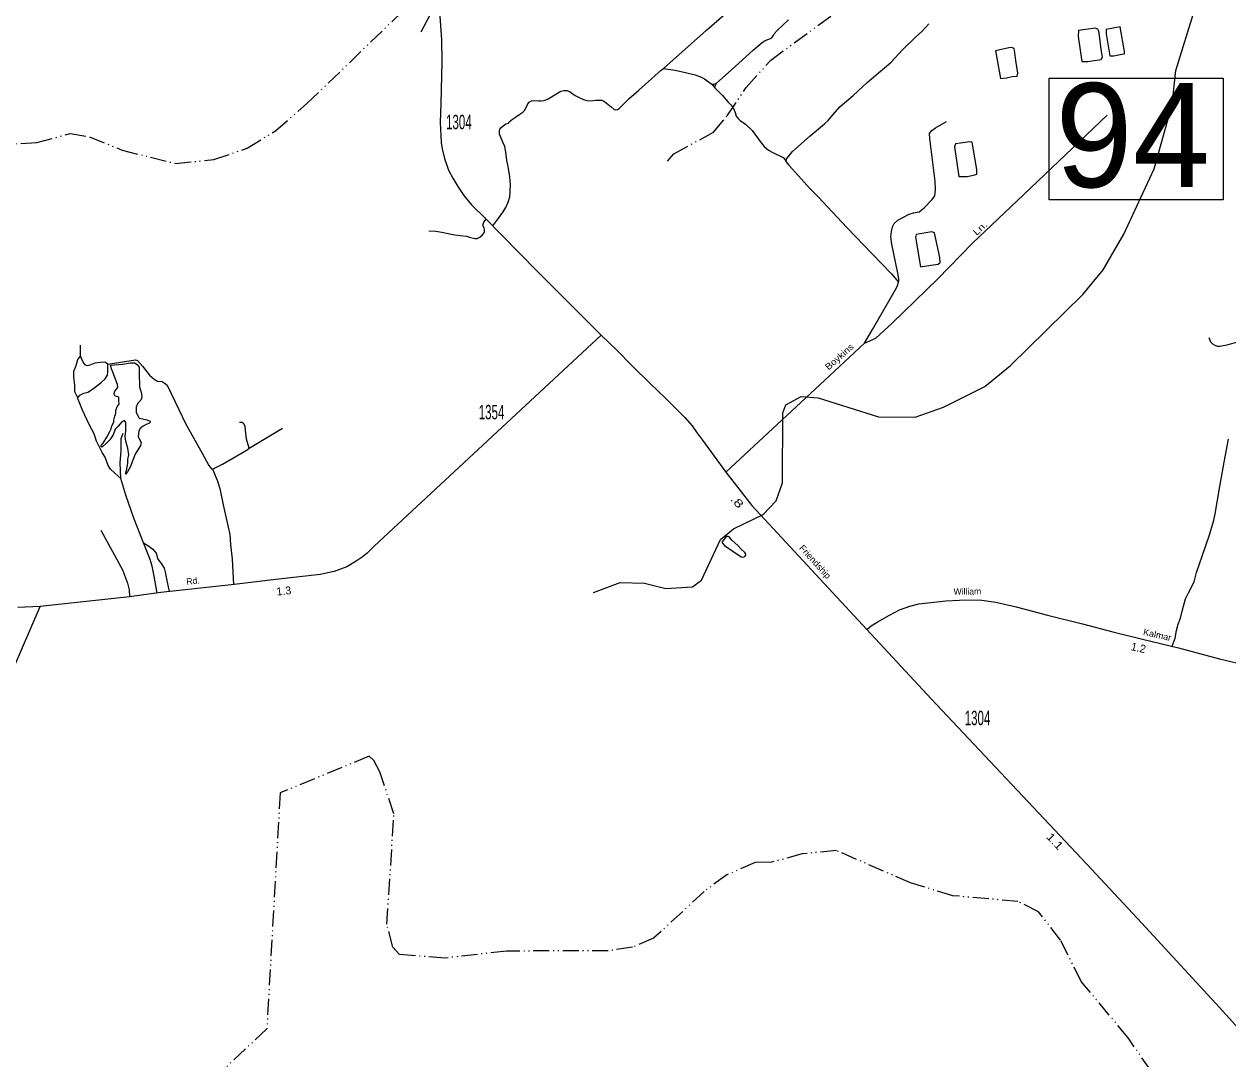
# Model space of a CAD drawing. Extents: x 682813 to 732842, y 106860 to 160619.
# Drawn here: x 693325 to 697086, y 146055 to 149288 of the extents above; entities that cross this region are included whole.
import ezdxf
from ezdxf.enums import TextEntityAlignment as Align

# ---------------------------------------------------------------- set-up
doc = ezdxf.new("R2010")
doc.units = 0
doc.header["$LTSCALE"] = 10
doc.linetypes.add('DASH_DOUBLE_DOT', pattern=[9.2, 5, -1.2, 0.3, -1.2, 0.3, -1.2])
for name, color, linetype, lineweight in [('10', 7, 'Continuous', 40), ('11', 7, 'Continuous', 40), ('17', 7, 'Continuous', 40), ('31', 7, 'Continuous', 35), ('32', 7, 'Continuous', 25), ('35', 7, 'Continuous', 13), ('50', 7, 'Continuous', 13), ('59', 7, 'Continuous', 13), ('60', 7, 'Continuous', 13)]:
    doc.layers.add(name, color=color, linetype=linetype, lineweight=lineweight)
doc.layers.add('8', color=7, linetype='Continuous')

msp = doc.modelspace()

# ---------------------------------------------------------------- linework, layer by layer
at = {"layer": '31', "lineweight": 25}
msp.add_lwpolyline([(696528.28, 149119.14), (697071.71, 149119.14), (697071.71, 148739.07), (696528.28, 148739.07)], close=True, dxfattribs=at)
at = {"layer": '32'}
for points in [[(694615.63, 149413.27), (694620.95, 149369.84), (694622.22, 149347.95), (694624.12, 149312.11), (694629.04, 149239.95), (694630.62, 149170.81), (694626.83, 149040.53), (694625.27, 148981.15), (694628.38, 148917.89), (694631.09, 148898.1), (694638.85, 148868.6), (694651.26, 148832.12), (694665.03, 148806.9), (694679.77, 148780.51), (694698.97, 148752.56), (694722.83, 148723.84), (694769.18, 148678.44), (694816.5, 148629.53), (694928.6, 148516.21), (695067.46, 148376.88), (695127.58, 148316.64)], [(695127.58, 148316.64), (694418.92, 147656.99), (694396.6, 147634.9), (694380.88, 147622.53), (694362.11, 147610.17), (694333.06, 147592.84), (694293.58, 147577.85), (694249.81, 147568.3), (694111.01, 147553.59), (693981.39, 147537.72), (693752.55, 147512.44), (693654, 147499.3), (693375.22, 147469.3)], [(695127.58, 148316.64), (695177.39, 148269.11), (695223.99, 148222.09), (695282.38, 148164.74), (695330.54, 148118.21), (695389.58, 148059.14), (695412.87, 148033.3), (695426.25, 148013.91), (695444.7, 147988.07), (695517.35, 147888.39), (695598.76, 147784.56), (695958.33, 147396.46)], [(693287.96, 147265.58), (693375.22, 147469.3)], [(693375.22, 147469.3), (693305.8, 147465.57)], [(695958.33, 147396.46), (695971.7, 147408.46), (695990.61, 147419.54), (696028.9, 147441.69), (696060.73, 147458.3), (696093.02, 147469.38), (696120.23, 147476.76), (696205.11, 147486.45), (696248, 147488.76), (696309.81, 147489.68), (696361.01, 147482.07), (696425.13, 147467.3), (696522.92, 147441.46), (696632.24, 147414.46), (696726.34, 147389.77), (696819.06, 147366.93), (696931.51, 147340.12), (697060.3, 147305.55), (697131.34, 147288.94)], [(695958.33, 147396.46), (696159.23, 147179.94), (696645.95, 146663.7), (696817.38, 146479.5), (697060.49, 146216.26), (697140.48, 146127.94)]]:
    msp.add_lwpolyline(points, dxfattribs=at)
at = {"layer": '35'}
for p, q in [((695473.77, 149100.23), (695483.53, 149089.5)), ((694028.01, 147963.08), (694131.84, 148025.57))]:
    msp.add_line(p, q, dxfattribs=at)
for points in [[(695323.32, 149149.76), (695457.44, 149268.81), (695520.84, 149324.44), (695533.52, 149334.2), (695543.27, 149338.1)], [(695487.92, 149104.13), (695534.74, 149144.15), (695603.74, 149207.82), (695631.54, 149231.24), (695640.81, 149236.61), (695649.1, 149240.51), (695657.39, 149242.95), (695661.29, 149245.39), (695665.19, 149251.74), (695668.61, 149257.59), (695677.63, 149268.08), (695713.72, 149301.26)], [(695705.67, 148858.46), (695707.38, 148867), (695713.23, 148874.8), (695726.4, 148889.93), (695781.02, 148938.72), (695826.13, 148976.54), (695837.6, 148987.03), (695851.74, 149004.59), (695875.15, 149030.94), (695915.14, 149065.59), (695959.28, 149105.35), (696000.49, 149140.73), (696032.67, 149168.54), (696069.25, 149208.07), (696110.95, 149248.32), (696128.51, 149263.93), (696142.65, 149278.57), (696151.43, 149289.31)], [(694790.02, 148657.67), (694805.14, 148679.14), (694821.72, 148701.58), (694830.01, 148715.25), (694837.82, 148731.84), (694842.69, 148748.91), (694844.16, 148765.99), (694845.13, 148786), (694843.18, 148811.37), (694837.82, 148843.09), (694833.43, 148862.6), (694830.01, 148888.46), (694826.6, 148906.03), (694820.75, 148919.69), (694813.43, 148936.77), (694810.51, 148944.58), (694810.02, 148949.94), (694810.51, 148955.31), (694811.48, 148960.19), (694814.9, 148964.58), (694821.72, 148970.44), (694830.01, 148976.78), (694838.31, 148979.22), (694840.5, 148982.88), (694850.74, 148991.18), (694863.91, 148999.96), (694873.66, 149006.79), (694882.93, 149012.65), (694888.29, 149018.5), (694892.2, 149025.82), (694898.54, 149038.99), (694903.41, 149044.85), (694910, 149048.02), (694917.31, 149049.97), (694931.94, 149048.51), (694939.26, 149048.51), (694949.5, 149049.48), (694962.18, 149054.85), (694991.93, 149072.42), (695002.17, 149078.76), (695010.95, 149080.71), (695020.7, 149080.71), (695029.24, 149077.54), (695047.28, 149065.34), (695061.43, 149058.02), (695072.64, 149053.14), (695082.89, 149049.73), (695096.05, 149048.75), (695110.2, 149050.22), (695120.93, 149050.22), (695129.7, 149050.22), (695138.97, 149046.8), (695158.97, 149029.72), (695168.23, 149021.92), (695173.6, 149020.45), (695179.45, 149021.92), (695184.81, 149024.84), (695215.54, 149056.07), (695246.02, 149082.18), (695315.76, 149144.15), (695323.32, 149149.76)], [(695323.32, 149149.76), (695359.41, 149143.9), (695395.5, 149135.61), (695421.83, 149129.26), (695437.93, 149123.41), (695451.1, 149117.06), (695463.29, 149108.28), (695473.77, 149100.23)], [(695473.77, 149100.23), (695481.09, 149100.72), (695487.92, 149104.13)], [(695483.53, 149089.5), (695484.5, 149095.35), (695487.92, 149104.13)], [(695483.53, 149089.5), (695506.94, 149065.59), (695524.98, 149044.61), (695534.25, 149035.33), (695540.59, 149026.55), (695546.93, 149011.91), (695550.34, 149000.69), (695555.22, 148994.35), (695562.05, 148987.03), (695578.63, 148975.32), (695600.09, 148955.8), (695624.72, 148921.4), (695637.4, 148906.27), (695650.56, 148894.56), (695664.22, 148886.76), (695676.9, 148880.9), (695686.17, 148876.51), (695696.41, 148871.14), (695702.26, 148864.8), (695705.67, 148858.46)], [(695950.74, 148291.71), (695985.85, 148307.33), (696037.55, 148354.17), (696179.96, 148492.74), (696288.71, 148603.51), (696449.17, 148756.23), (696579.38, 148879.68), (696709.11, 149003.62)], [(696057.06, 148482.01), (696057.91, 148487.01), (696058.03, 148492.74), (696055.11, 148510.31), (696036.09, 148600.58), (696033.16, 148624), (696035.11, 148640.59), (696038.04, 148655.23), (696043.89, 148664.99), (696054.62, 148675.72), (696070.23, 148684.51), (696090.71, 148694.26), (696104.36, 148698.17), (696121.92, 148702.07), (696137.53, 148713.78), (696161.91, 148740.13), (696170.2, 148751.35), (696173.13, 148770.87), (696172.15, 148797.22), (696154.6, 148930.92), (696154.11, 148946.04), (696160.94, 148955.8), (696172.64, 148964.58), (696206.78, 148984.1)], [(695705.67, 148858.46), (695714.21, 148847.48), (695744.93, 148814.3), (695778.58, 148775.75), (695807.36, 148747.45), (695834.91, 148716.95), (695895.87, 148653.03), (695975.13, 148570.33), (696035.36, 148508.12), (696057.06, 148482.01)], [(694589.39, 148642.73), (694611.89, 148641.18), (694630.12, 148638.07), (694650.29, 148633.8), (694660.38, 148631.48), (694670.85, 148630.31), (694687.92, 148627.98), (694707.7, 148625.65), (694719.33, 148621.77), (694729.03, 148619.06), (694734.46, 148618.28), (694740.28, 148618.67), (694748.43, 148622.16), (694757.74, 148630.31), (694761.61, 148635.36), (694763.17, 148640.01), (694763.55, 148643.12), (694763.94, 148646.22), (694762.78, 148650.88), (694759.29, 148657.87), (694758.51, 148660.58), (694759.29, 148663.69), (694761.81, 148669.12), (694769.18, 148678.44)], [(695950.74, 148291.71), (695976.1, 148334.65), (696046.33, 148456.64), (696052.79, 148468.71), (696057.06, 148482.01)], [(693586.95, 148226.31), (693576.8, 148231.78), (693563.53, 148231), (693546.35, 148228.65), (693529.96, 148223.18), (693522.15, 148220.84), (693515.91, 148223.97), (693509.66, 148231.78), (693504.98, 148241.93), (693501.07, 148251.3), (693501.46, 148285.67)], [(695950.74, 148291.71), (695825.89, 148174.61), (695517.35, 147888.39)], [(697163.15, 148308.28), (697082.81, 148285.15), (697061.35, 148280.75), (697054.2, 148280.75), (697047.05, 148284.05), (697038.79, 148287.9), (697032.74, 148295.06), (697028.34, 148307.73)], [(693493.27, 148120.86), (693483.9, 148139.61), (693483.12, 148160.7), (693480, 148184.91), (693480.78, 148203.66), (693487.02, 148218.5), (693492.49, 148240.37), (693501.07, 148251.3)], [(693493.27, 148120.86), (693498.73, 148128.67), (693512, 148135.7), (693524.49, 148138.05), (693538.55, 148147.42), (693564.31, 148167.73), (693578.36, 148180.22), (693585.38, 148191.16), (693586.95, 148202.1), (693586.95, 148226.31)], [(693586.95, 148226.31), (693673.21, 148239.59), (693679.45, 148237.24), (693695.06, 148220.06), (693705.21, 148206), (693716.92, 148191.94), (693730.97, 148179.44), (693741.9, 148173.2), (693756.74, 148171.63), (693762.98, 148167.73), (693772.35, 148159.92), (693808.26, 148084.15), (693830.51, 148038.07), (693881.25, 147948.24), (693902.33, 147909.19), (693910.13, 147899.03), (693913.26, 147898.25)], [(693626.76, 147868.57), (693608.41, 147884.98), (693595.14, 147897.47), (693587.34, 147909.19), (693577.97, 147935.75), (693569.38, 147949.81), (693560.01, 147966.21), (693551.43, 147985.74), (693543.62, 148008.39), (693528.79, 148035.72), (693507.71, 148081.81), (693499.51, 148102.9), (693494.05, 148115.4), (693493.27, 148120.86)], [(694028.01, 147963.08), (694020.2, 147991.98), (694016.3, 148020.1), (694015.52, 148031.04), (694012.4, 148038.85), (694007.71, 148043.54), (693997.56, 148043.54)], [(693626.76, 147868.57), (693625.59, 147917.78), (693628.71, 147956.05), (693628.71, 147977.14), (693628.71, 147993.55), (693634.17, 148010.73)], [(696912.51, 147345.02), (696921.32, 147370.35), (696926.27, 147394.02), (696931.22, 147413.84), (696937.82, 147432.56), (696944.98, 147457.89), (696953.78, 147493.13), (696963.69, 147511.3), (696980.47, 147545.71), (696988.72, 147575.44), (697005.78, 147626.1), (697029.71, 147696.3), (697042.65, 147738.42), (697046.5, 147758.24), (697061.35, 147843.58), (697074.28, 147919.29), (697087.76, 147991.14)], [(693913.26, 147898.25), (693945.26, 147913.88), (694021.77, 147958.4), (694028.01, 147963.08)], [(693698.19, 147667.83), (693667.74, 147745.16), (693643.15, 147817.02), (693626.76, 147868.57)], [(693913.26, 147898.25), (693927.7, 147863.11), (693936.28, 147837.33), (693947.21, 147786.56), (693962.83, 147717.04), (693968.29, 147693.61), (693969.85, 147662.37), (693974.93, 147616.28), (693978.83, 147537.41)], [(693564.87, 147707.48), (693632.46, 147583.22), (693648.08, 147541.28), (693653.16, 147521.26), (693654, 147499.3)], [(693740.35, 147510.82), (693730.97, 147563.95), (693725.51, 147595.19), (693719.27, 147615.5), (693698.19, 147667.83)], [(693698.19, 147667.83), (693714.58, 147657.68), (693727.07, 147647.53), (693737.22, 147635.81), (693742.68, 147616.28), (693752.83, 147603), (693762.98, 147588.16), (693766.1, 147575.67), (693772.35, 147545.2), (693778.48, 147515.31)]]:
    msp.add_lwpolyline(points, dxfattribs=at)
at = {"layer": '50'}
msp.add_line((694565.4, 149263.95), (694594.31, 149319.45), dxfattribs=at)
at = {"layer": '59', "linetype": 'DASH_DOUBLE_DOT'}
for points in [[(692977.06, 148802.69), (693045.62, 148820.31), (693156.56, 148888.06), (693222.44, 148910.72), (693364.44, 148917.88), (693468.38, 148946.78), (693529.38, 148936.56), (693631.12, 148894.53), (693796.69, 148853.23), (693918.25, 148864.78), (694022.19, 148900.69), (694110.31, 148954.91), (694208.75, 149039.89), (694535.81, 149355.2), (694666.88, 149450.55), (694709.56, 149501.67), (695087.5, 149786.97), (695188.69, 149837.92), (695563.31, 149941.36), (695758.06, 150018.42), (695962.56, 150132.28), (695980.25, 150160.92)], [(695335, 148860.38), (695355.12, 148882.97), (695478.88, 148950.47), (695521.56, 149001.58), (695581.56, 149090.33), (695656.88, 149174.8), (695969.62, 149404.44), (696158.56, 149555.58), (696256.44, 149660.56), (696329, 149778.06), (696396, 149943.66), (696443.56, 150007.67), (696534.38, 150071.84)], [(697003.56, 145791.12), (696774.62, 146121.59), (696628.31, 146297.45), (696563.69, 146426.7), (696494.19, 146515.06), (696430.5, 146547.31), (696227.19, 146565.39), (696094.88, 146605.02), (695862.94, 146706.62), (695756.25, 146695.78), (695660.25, 146669.72), (695609.38, 146668.72), (695520.94, 146630.53), (695450.25, 146578.95), (695291.75, 146432.19), (695225.88, 146404.52), (695150, 146393.05), (694832.69, 146392.39), (694639.75, 146370.28), (694497.75, 146382.12), (694477, 146404.53), (694458.69, 146475.86), (694480.62, 146821.3), (694436.44, 146952.14), (694418.19, 146987.47), (694402.94, 147000.77), (694124.94, 146886.39), (694083.5, 146149.5), (693192.56, 145315.67)]]:
    msp.add_lwpolyline(points, dxfattribs=at)
at = {"layer": '59'}
msp.add_lwpolyline([(695104, 147512.55), (695187.5, 147543.84), (695263.69, 147541.33), (695329.81, 147525), (695413.38, 147530.31), (695441.06, 147550.75), (695500.81, 147678.5), (695541.06, 147711.69), (695634.62, 147755.8), (695674.88, 147798.98), (695694.69, 147855.56), (695695.31, 148073.45), (695705.06, 148099.25), (695753.19, 148125.28), (695806.56, 148120.2), (695994.94, 148061.45), (696109.19, 148060.16), (696197.62, 148091.39), (696326.56, 148155.78), (696407, 148222.12), (696633.5, 148443.48), (696696.25, 148520.2), (696761.19, 148631.86), (696855.69, 148835.88), (696912.38, 149036.66), (696923.94, 149143.38), (696983.06, 149335.12)], dxfattribs=at)
at = {"layer": '60'}
for points in [[(696672.15, 149275.87), (696619.73, 149267.85), (696618.5, 149249.34), (696629.6, 149170.98), (696648.72, 149171.59), (696668.45, 149174.68), (696683.87, 149176.53), (696690.04, 149177.76), (696694.35, 149185.17), (696690.65, 149209.23), (696685.1, 149252.42), (696683.25, 149266.61), (696679.55, 149272.78)], [(696749.86, 149280.19), (696706.07, 149271.55), (696706.07, 149257.98), (696717.79, 149189.49), (696730.12, 149189.49), (696754.79, 149194.42), (696762.81, 149195.66), (696763.43, 149202.45)], [(696402.04, 149214.17), (696360.72, 149204.3), (696375.52, 149117.91), (696394.64, 149120.38), (696412.52, 149124.08), (696427.94, 149125.94), (696430.4, 149135.19), (696423.62, 149174.68), (696420.54, 149199.98), (696418.69, 149211.7), (696410.05, 149214.79)], [(696235.07, 148913.84), (696232.14, 148905.05), (696245.8, 148812.35), (696272.13, 148812.35), (696295.54, 148817.22), (696302.37, 148819.18), (696302.37, 148833.82), (696289.69, 148907.01), (696287.74, 148919.69), (696279.94, 148920.67), (696250.67, 148915.79)], [(696169.12, 148635.83), (696161.21, 148639.79), (696112.4, 148630.55), (696109.76, 148622.63), (696125.59, 148530.23), (696158.57, 148535.51), (696181, 148538.15), (696187.59, 148543.43), (696186.28, 148559.27)], [(693595.14, 148223.19), (693632.61, 148226.31), (693657.59, 148230.22), (693670.08, 148230.22), (693677.89, 148224.75), (693684.14, 148216.16), (693684.92, 148198.97), (693685.7, 148155.23), (693691.94, 148134.14), (693692.72, 148122.43), (693689.6, 148113.05), (693680.23, 148103.68), (693674.77, 148091.96), (693675.55, 148082.59), (693674.77, 148074.78), (693681.79, 148063.84), (693684.92, 148056.81), (693695.06, 148055.25), (693708.34, 148052.13), (693719.27, 148047.44), (693716.92, 148041.97), (693705.99, 148037.29), (693696.63, 148032.6), (693687.26, 148024.79), (693683.36, 148017.76), (693681.79, 147999.01), (693691.16, 147981.05), (693688.43, 147971.68), (693672.04, 147945.12), (693664.23, 147925.59), (693656.42, 147904.5), (693647.84, 147889.66), (693641.59, 147881.85), (693646.27, 147898.25), (693648.62, 147917), (693648.62, 147927.94), (693651.74, 147942.78), (693649.4, 147963.87), (693643.15, 147985.74), (693640.81, 147999.8), (693642.37, 148017.76), (693643.15, 148031.82), (693642.37, 148043.54), (693638.47, 148049.78), (693629.88, 148045.88), (693618.95, 148031.82), (693609.58, 148022.45), (693603.34, 148005.26), (693592.41, 147989.64), (693582.26, 147978.71), (693571.33, 147968.55), (693567.43, 147966.99), (693565.09, 147970.9), (693572.11, 147979.49), (693583.82, 147997.45), (693593.19, 148015.42), (693597.09, 148024.01), (693598.66, 148033.38), (693605.68, 148044.32), (693605.68, 148051.35), (693608.8, 148063.84), (693611.93, 148072.44), (693611.15, 148082.59), (693616.61, 148095.09), (693622.07, 148101.34), (693621.29, 148111.49), (693620.51, 148122.43), (693610.36, 148125.55), (693607.24, 148129.46), (693606.46, 148134.14), (693608.02, 148141.95), (693613.49, 148148.2), (693618.17, 148153.67), (693616.61, 148162.26), (693611.15, 148176.32), (693604.51, 148195.85), (693598.26, 148211.47)], [(695512.06, 147679.1), (695506.21, 147671.3), (695506.21, 147667.39), (695513.03, 147659.59), (695565.7, 147623.48), (695571.56, 147622.5), (695576.92, 147625.43), (695579.85, 147629.34), (695579.85, 147632.26), (695576.92, 147637.14), (695565.22, 147648.36), (695554.97, 147659.1), (695536.44, 147676.18), (695527.66, 147685.94), (695525.23, 147687.89), (695520.84, 147687.89), (695517.91, 147684.96)]]:
    msp.add_lwpolyline(points, close=True, dxfattribs=at)

# ---------------------------------------------------------------- texts
at = {"layer": '10'}
for s, rotation, width, p in [('Ln.', 42.88, 1.3, (696318.76, 148642.73)), ('Boykins', 41.487, 1.15, (695878.89, 148241.56))]:
    msp.add_text(s, height=20, rotation=rotation, dxfattribs=dict(at, width=width)).set_placement(p, align=Align.CENTER)
at = {"layer": '11', "width": 1.05}
for s, rotation, p in [('Friendship', 312.207, (695789.37, 147601.67)), ('Kalmar', 347.336, (696863.65, 147370.75))]:
    msp.add_text(s, height=20, rotation=rotation, dxfattribs=at).set_placement(p, align=Align.CENTER)
at = {"layer": '11'}
for s, rotation, p in [('Rd.', 6.304, (693853.81, 147538.72)), ('William', 0.55, (696272.43, 147506.07))]:
    msp.add_text(s, height=20, rotation=rotation, dxfattribs=at).set_placement(p, align=Align.CENTER)
at = {"layer": '17'}
for s, rotation, width, p in [('.8', 312.207, 1.45, (695543.68, 147787.89)), ('1.1', 313.529, 1.25, (696536.62, 146726.63))]:
    msp.add_text(s, height=25, rotation=rotation, dxfattribs=dict(at, width=width)).set_placement(p, align=Align.CENTER)
for s, rotation, p in [('1.3', 6.05, (694137.67, 147505.16)), ('1.2', 347.336, (696804.07, 147327.79))]:
    msp.add_text(s, height=25, rotation=rotation, dxfattribs=at).set_placement(p, align=Align.CENTER)
at = {"layer": '31'}
msp.add_text('94', height=325, dxfattribs=at).set_placement((696547.26, 148778.85))
at = {"layer": '8', "width": 0.6}
for s, p in [('1304', (694683.34, 148959.88)), ('1354', (694785.54, 148053.59)), ('1304', (696303.97, 147098.04))]:
    msp.add_text(s, height=45, dxfattribs=at).set_placement(p, align=Align.CENTER)

doc.saveas('drawing.dxf')
